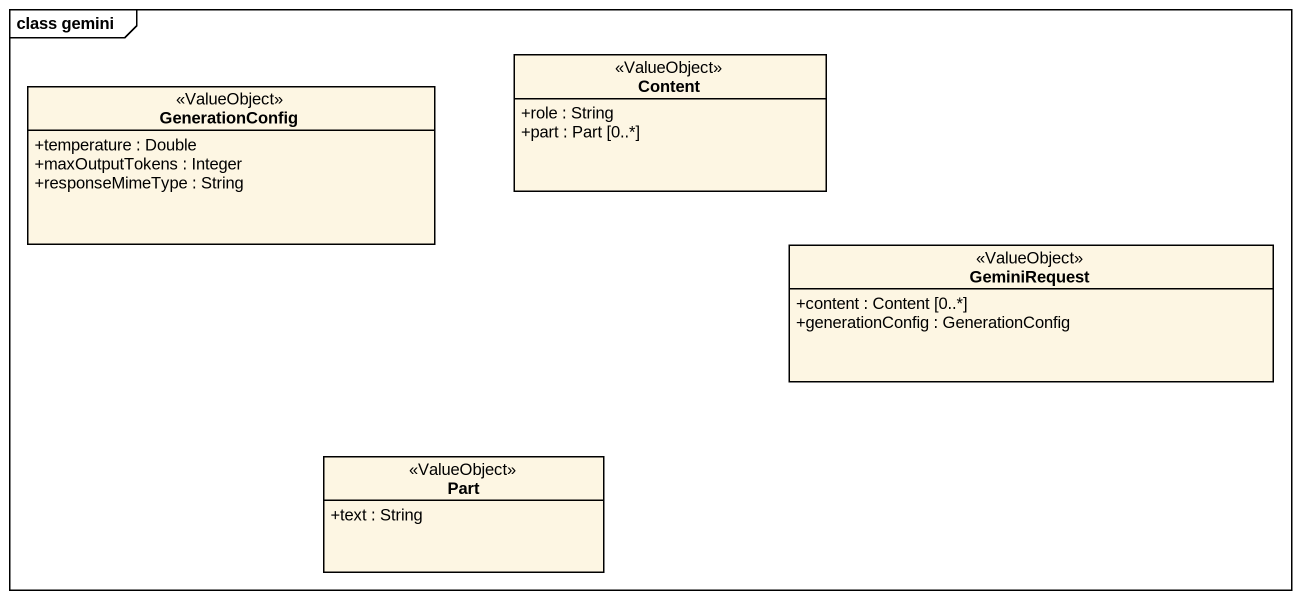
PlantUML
@startuml
mainframe class gemini
hide circle
hide empty members
skinparam classAttributeIconSize 0
class GenerationConfig <<ValueObject>> {
  +temperature : Double
  +maxOutputTokens : Integer
  +responseMimeType : String
}
class Content <<ValueObject>> {
  +role : String
  +part : Part [0..*]
}
class GeminiRequest <<ValueObject>> {
  +content : Content [0..*]
  +generationConfig : GenerationConfig
}
class Part <<ValueObject>> {
  +text : String
}
@enduml
